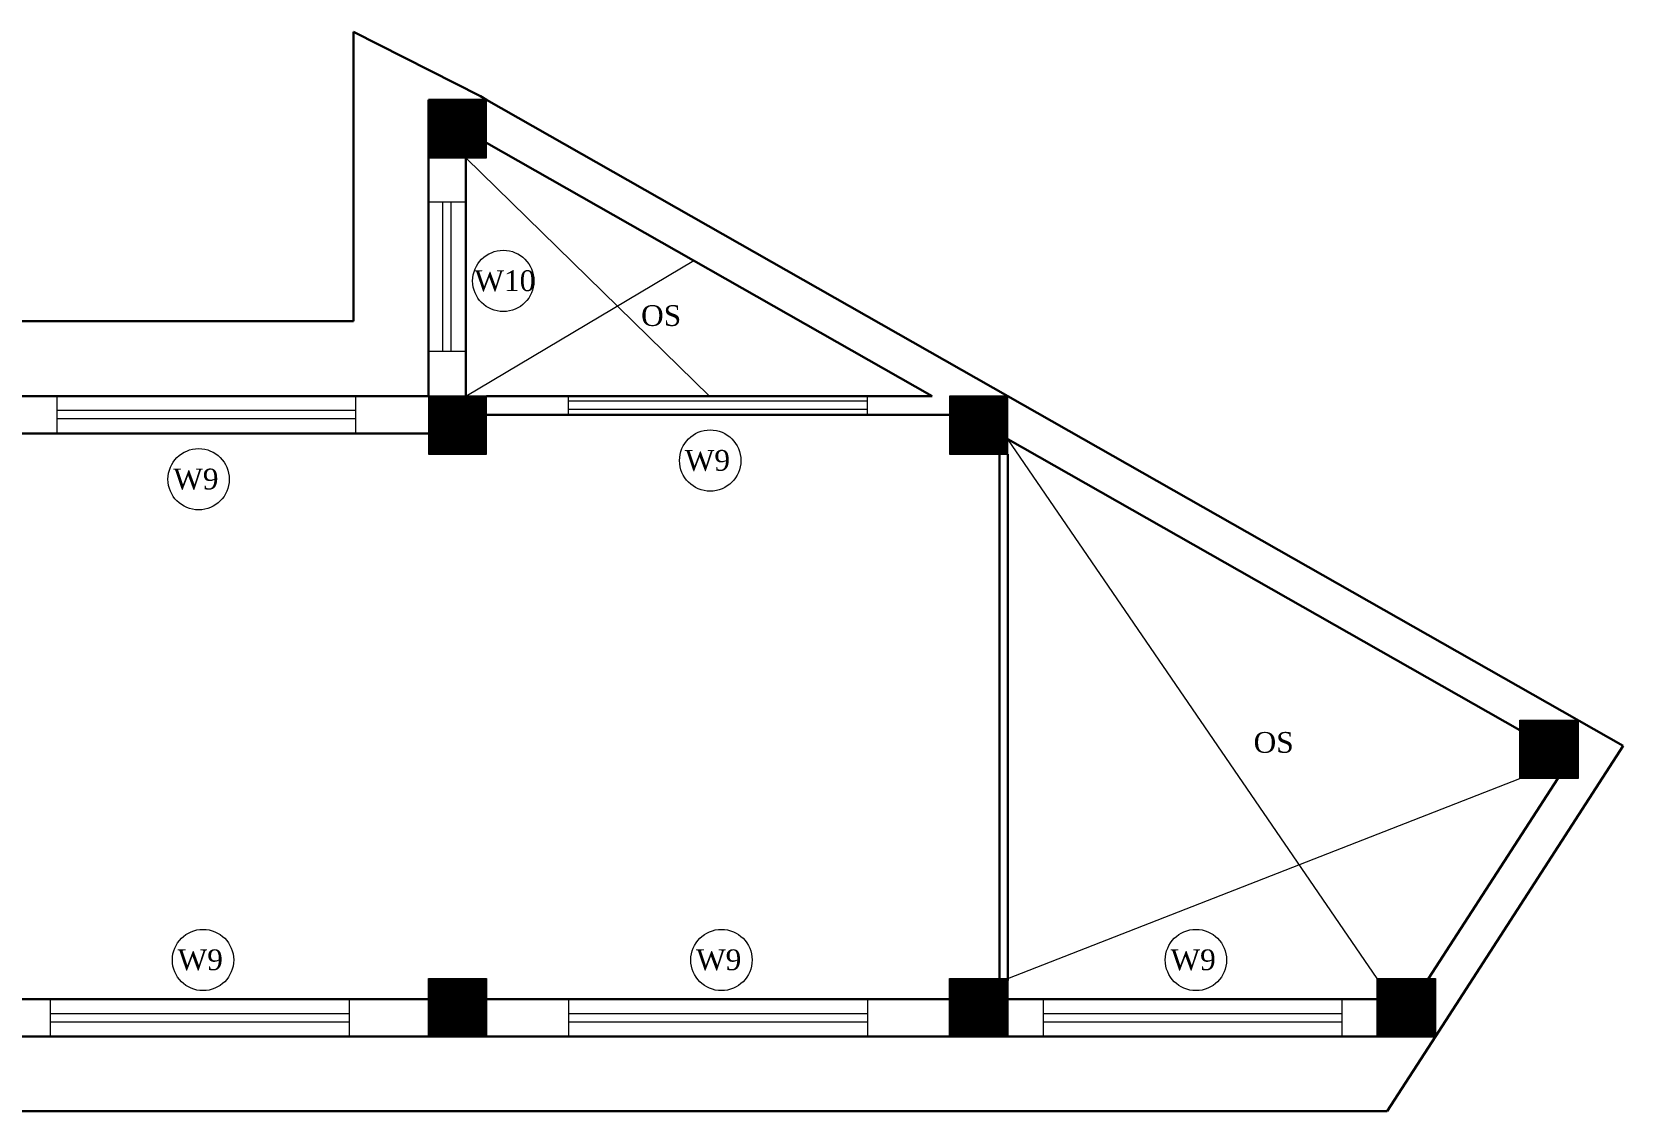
# Model space of a CAD drawing. Header units: inches. Extents: x 4069 to 291496, y -47643 to 12535.
# Drawn here: x 132460.9 to 132844.3, y -22605.9 to -22345.9 of the extents above; entities that cross this region are included whole.
import ezdxf

# ---------------------------------------------------------------- set-up
doc = ezdxf.new("R2010")
doc.units = ezdxf.units.IN
doc.header["$LTSCALE"] = 5
doc.header["$MEASUREMENT"] = 0
doc.layers.add('A-WALL', color=7, linetype='Continuous', lineweight=9)
doc.layers.add('Dw', color=2, linetype='Continuous', lineweight=18)
doc.layers.add('TEXT', color=6, linetype='Continuous')
doc.styles.add('ordinary', font='times.ttf')

msp = doc.modelspace()

# ---------------------------------------------------------------- hatches: boundary and pattern name
at = {"layer": 'A-WALL', "ltscale": 5}
h = msp.add_hatch(dxfattribs=at)
h.set_pattern_fill('ANSI31', color=256)
h.set_pattern_definition([(45, (108134.36964, -24014.94004), (-0.08838834765, 0.08838834765), [])])
h.paths.add_polyline_path([(132556.44766, -22376.21889), (132570.44766, -22376.21889), (132570.44766, -22362.21889), (132556.44766, -22362.21889)])
h = msp.add_hatch(dxfattribs=at)
h.set_pattern_fill('ANSI31', color=256)
h.set_pattern_definition([(45, (108134.36964, -24086.32343), (-0.08838834765, 0.08838834765), [])])
h.paths.add_polyline_path([(132556.44766, -22447.60229), (132570.44766, -22447.60229), (132570.44766, -22433.60229), (132556.44766, -22433.60229)])
h = msp.add_hatch(dxfattribs=at)
h.set_pattern_fill('ANSI31', color=256)
h.set_pattern_definition([(45, (108150.31532, -24086.32343), (-0.08838834765, 0.08838834765), [])])
h.paths.add_polyline_path([(132696.01445, -22447.60229), (132696.01445, -22433.60229), (132682.01445, -22433.60229), (132682.01445, -22447.60229)])
h = msp.add_hatch(dxfattribs=at)
h.set_pattern_fill('ANSI31', color=256)
h.set_pattern_definition([(45, (108287.70196, -24015.42629), (-0.08838834765, 0.08838834765), [])])
h.paths.add_polyline_path([(132819.40109, -22511.70514), (132819.40109, -22525.70514), (132833.40109, -22525.70514), (132833.40109, -22511.70514)])
h = msp.add_hatch(dxfattribs=at)
h.set_pattern_fill('ANSI31', color=256)
h.set_pattern_definition([(45, (108024.74853, -24077.60576), (-0.08838834765, 0.08838834765), [])])
h.paths.add_polyline_path([(132556.44766, -22573.88462), (132556.44766, -22587.88462), (132570.44766, -22587.88462), (132570.44766, -22573.88462)])
h = msp.add_hatch(dxfattribs=at)
h.set_pattern_fill('ANSI31', color=256)
h.set_pattern_definition([(45, (108150.31532, -24077.60576), (-0.08838834765, 0.08838834765), [])])
h.paths.add_polyline_path([(132682.01445, -22573.88462), (132682.01445, -22587.88462), (132696.01445, -22587.88462), (132696.01445, -22573.88462)])
h = msp.add_hatch(dxfattribs=at)
h.set_pattern_fill('ANSI31', color=256)
h.set_pattern_definition([(45, (108253.32459, -24077.60576), (-0.08838834765, 0.08838834765), [])])
h.paths.add_polyline_path([(132785.02372, -22573.88462), (132785.02372, -22587.88462), (132799.02372, -22587.88462), (132799.02372, -22573.88462)])

# ---------------------------------------------------------------- linework, layer by layer
at = {"layer": 'A-WALL', "lineweight": 30}
for p, q in [((132538.44766, -22345.85816), (132538.44766, -22415.60229)), ((132538.44766, -22345.85816), (132568.97385, -22361.38105)), ((132556.44766, -22362.21889), (132556.44766, -22433.60229)), ((132570.44766, -22362.21889), (132556.44766, -22362.21889)), ((132568.97385, -22361.38105), (132570.44766, -22362.21889)), ((132570.44766, -22362.21889), (132696.01445, -22433.60229)), ((132570.44766, -22372.57155), (132677.80363, -22433.60229)), ((132565.44766, -22376.21889), (132565.44766, -22433.60229)), ((132435.98799, -22415.60229), (132538.44766, -22415.60229)), ((132449.5614, -22433.60229), (132556.44766, -22433.60229)), ((132570.44766, -22433.60229), (132677.80363, -22433.60229)), ((132696.01445, -22433.60229), (132844.26033, -22517.87851)), ((132682.01445, -22438.10229), (132570.44766, -22438.10229)), ((132556.44766, -22442.60229), (132449.5614, -22442.60229)), ((132696.01445, -22443.95495), (132819.40109, -22514.09895)), ((132694.01445, -22447.60229), (132694.01445, -22574.38462)), ((132696.01445, -22447.60229), (132696.01445, -22574.38462)), ((132844.26033, -22517.87851), (132799.02372, -22587.88462)), ((132828.48743, -22525.70514), (132797.35477, -22573.88462)), ((132556.44766, -22578.88462), (132446.2368, -22578.88462)), ((132682.01445, -22578.88462), (132570.44766, -22578.88462)), ((132578.23106, -22578.88462), (132570.44766, -22578.88462)), ((132674.23106, -22578.88462), (132682.01445, -22578.88462)), ((132785.02372, -22578.88462), (132696.01445, -22578.88462)), ((132798.70063, -22587.88462), (132431.90501, -22587.88462)), ((132799.02372, -22587.88462), (132787.39246, -22605.88462)), ((132787.39246, -22605.88462), (132431.47842, -22605.88462))]:
    msp.add_line(p, q, dxfattribs=at)
at = {"layer": 'A-WALL', "ltscale": 5}
for p, q in [((132565.44766, -22376.21889), (132624.12564, -22433.60229)), ((132565.44766, -22386.91059), (132556.44766, -22386.91059)), ((132565.44766, -22433.60229), (132620.39636, -22400.96686)), ((132565.44766, -22422.91059), (132556.44766, -22422.91059)), ((132467.00453, -22442.60229), (132467.00453, -22433.60229)), ((132539.00453, -22442.60229), (132539.00453, -22433.60229)), ((132590.23106, -22438.10229), (132590.23106, -22433.60229)), ((132662.23106, -22438.10229), (132662.23106, -22433.60229)), ((132785.02372, -22573.88462), (132696.01445, -22443.95495)), ((132696.01445, -22573.88462), (132819.40109, -22525.70514)), ((132465.34223, -22578.88462), (132465.34223, -22587.88462)), ((132537.34223, -22578.88462), (132537.34223, -22587.88462)), ((132590.23106, -22578.88462), (132590.23106, -22587.88462)), ((132662.23106, -22578.88462), (132662.23106, -22587.88462)), ((132704.51909, -22578.88462), (132704.51909, -22587.88462)), ((132776.51909, -22578.88462), (132776.51909, -22587.88462))]:
    msp.add_line(p, q, dxfattribs=at)
for points in [[(132556.44766, -22376.21889), (132570.44766, -22376.21889), (132570.44766, -22362.21889), (132556.44766, -22362.21889)], [(132556.44766, -22447.60229), (132570.44766, -22447.60229), (132570.44766, -22433.60229), (132556.44766, -22433.60229)], [(132682.01445, -22447.60229), (132696.01445, -22447.60229), (132696.01445, -22433.60229), (132682.01445, -22433.60229)], [(132819.40109, -22511.70514), (132833.40109, -22511.70514), (132833.40109, -22525.70514), (132819.40109, -22525.70514)], [(132556.44766, -22573.88462), (132570.44766, -22573.88462), (132570.44766, -22587.88462), (132556.44766, -22587.88462)], [(132682.01445, -22573.88462), (132696.01445, -22573.88462), (132696.01445, -22587.88462), (132682.01445, -22587.88462)], [(132785.02372, -22573.88462), (132799.02372, -22573.88462), (132799.02372, -22587.88462), (132785.02372, -22587.88462)]]:
    msp.add_lwpolyline(points, close=True, dxfattribs=at)
for centre in [(132574.49171, -22405.86837), (132624.32914, -22449.14572), (132501.10262, -22453.64572), (132502.16157, -22569.46357), (132627.0504, -22569.46357), (132741.33843, -22569.46357)]:
    msp.add_circle(centre, 7.38406, dxfattribs=at)
at = {"layer": 'Dw', "color": 3}
for p, q in [((132559.94766, -22422.91059), (132559.94766, -22386.91059)), ((132561.94766, -22422.91059), (132561.94766, -22386.91059)), ((132662.23106, -22434.85229), (132590.23106, -22434.85229)), ((132662.23106, -22436.85229), (132590.23106, -22436.85229)), ((132539.00453, -22437.10229), (132467.00453, -22437.10229)), ((132539.00453, -22439.10229), (132467.00453, -22439.10229)), ((132465.34223, -22582.38462), (132537.34223, -22582.38462)), ((132590.23106, -22582.38462), (132662.23106, -22582.38462)), ((132704.51909, -22582.38462), (132776.51909, -22582.38462)), ((132465.34223, -22584.38462), (132537.34223, -22584.38462)), ((132590.23106, -22584.38462), (132662.23106, -22584.38462)), ((132704.51909, -22584.38462), (132776.51909, -22584.38462))]:
    msp.add_line(p, q, dxfattribs=at)

# ---------------------------------------------------------------- texts
at = {"layer": 'TEXT', "style": 'ordinary'}
for s, p in [('W10', (132567.5341, -22408.3125)), ('OS', (132607.6833, -22416.71355)), ('W9', (132618.21162, -22451.58985)), ('W9', (132494.9851, -22456.08985)), ('OS', (132755.23599, -22519.54421)), ('W9', (132496.04405, -22571.9077)), ('W9', (132620.93288, -22571.9077)), ('W9', (132735.22091, -22571.9077))]:
    msp.add_text(s, height=5, dxfattribs=at).set_placement(p)

doc.saveas('drawing.dxf')
